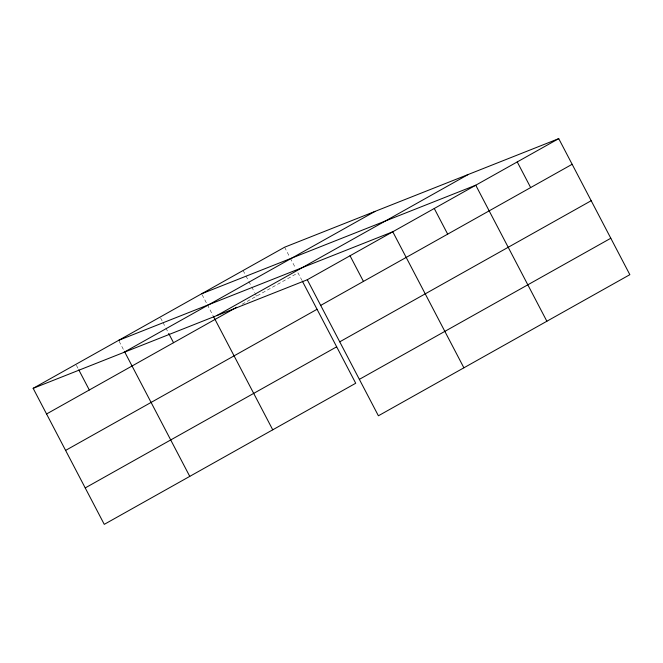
<?xml version="1.0" encoding="UTF-8"?>
<svg xmlns="http://www.w3.org/2000/svg" width="663" height="663" viewBox="0 0 663 663"><rect width="100%" height="100%" fill="white"/><g stroke="black" fill="none" stroke-linecap="round" stroke-linejoin="round"><path stroke-width="0.5" stroke-dasharray="3.31 2.49" d="M242.086 304.251L298.01 272.866L301.822 280.151M284.601 247.216L289.872 257.294M290.344 258.214L295.615 268.283M243.114 270.504L245.509 275.079M245.981 275.999L248.376 280.573M248.857 281.493L251.252 286.076M251.733 286.988L254.609 292.482M255.081 293.402L256.523 296.146M202.099 294.695L206.889 303.861M207.37 304.773L213.113 315.77M160.612 317.983L162.526 321.646M163.007 322.566L165.402 327.141M165.883 328.061L168.75 333.555M119.125 341.263L123.915 350.429M76.378 365.255L78.292 368.918"/><path stroke-width="0.99" d="M33.15 388.327L284.601 247.216L558.735 138.642L629.85 274.673L378.399 415.784L307.284 279.753L33.15 388.327L104.265 524.358L355.716 383.247L302.295 281.062M123.616 352.501L375.067 211.389M216.818 315.58L468.269 174.477M46.559 413.977L236.674 307.284M307.284 279.753L558.735 138.642M320.693 305.403L572.144 164.291M65.604 450.401L317.055 309.289M339.738 341.826L591.189 200.715M85.22 487.927L336.671 346.824M359.354 379.352L610.805 238.249M201.627 293.784L475.752 185.209L546.867 321.24M118.644 340.351L392.778 231.777L463.893 367.808M517.248 161.929L530.657 187.571M434.265 208.489L447.674 234.138M350.031 255.761L363.44 281.41M213.594 316.682L272.742 429.815M168.75 333.555L173.54 342.713M124.387 351.34L189.759 476.382M78.773 369.83L89.306 389.985"/></g></svg>
